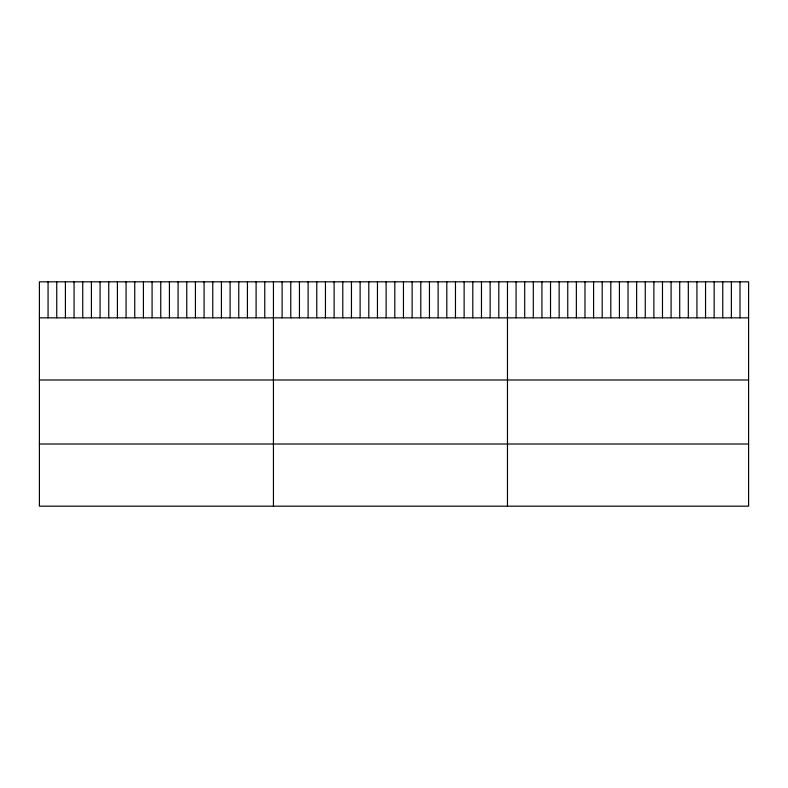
<?xml version="1.0" encoding="UTF-8"?>
<svg xmlns="http://www.w3.org/2000/svg" width="788" height="788" viewBox="0 0 788 788"><rect width="100%" height="100%" fill="white"/><g stroke="black" fill="none" stroke-linecap="round" stroke-linejoin="round"><path stroke-width="1.18" d="M748.6 317.84L748.6 506.172L39.4 506.172L39.4 281.828L748.6 281.828L748.6 317.84L39.4 317.84M39.4 379.983L748.6 379.983M39.4 444.018L748.6 444.018M739.991 281.828L739.991 317.84M731.372 281.828L731.372 317.84M722.763 281.828L722.763 317.84M714.155 281.828L714.155 317.84M705.546 281.828L705.546 317.84M696.927 281.828L696.927 317.84M688.318 281.828L688.318 317.84M679.709 281.828L679.709 317.84M671.09 281.828L671.09 317.84M662.481 281.828L662.481 317.84M653.873 281.828L653.873 317.84M645.264 281.828L645.264 317.84M636.645 281.828L636.645 317.84M628.036 281.828L628.036 317.84M619.427 281.828L619.427 317.84M610.808 281.828L610.808 317.84M602.199 281.828L602.199 317.84M593.591 281.828L593.591 317.84M584.982 281.828L584.982 317.84M576.363 281.828L576.363 317.84M567.754 281.828L567.754 317.84M559.145 281.828L559.145 317.84M550.526 281.828L550.526 317.84M541.917 281.828L541.917 317.84M533.309 281.828L533.309 317.84M524.7 281.828L524.7 317.84M516.081 281.828L516.081 317.84M507.472 281.828L507.472 506.172M498.804 281.828L498.804 317.84M490.136 281.828L490.136 317.84M481.468 281.828L481.468 317.84M472.8 281.828L472.8 317.84M464.132 281.828L464.132 317.84M455.464 281.828L455.464 317.84M446.796 281.828L446.796 317.84M438.128 281.828L438.128 317.84M429.46 281.828L429.46 317.84M420.792 281.828L420.792 317.84M412.124 281.828L412.124 317.84M403.456 281.828L403.456 317.84M394.788 281.828L394.788 317.84M386.12 281.828L386.12 317.84M377.452 281.828L377.452 317.84M368.784 281.828L368.784 317.84M360.116 281.828L360.116 317.84M351.448 281.828L351.448 317.84M342.78 281.828L342.78 317.84M334.112 281.828L334.112 317.84M325.444 281.828L325.444 317.84M316.776 281.828L316.776 317.84M308.108 281.828L308.108 317.84M299.44 281.828L299.44 317.84M290.772 281.828L290.772 317.84M282.104 281.828L282.104 317.84M273.436 281.828L273.436 506.172M264.768 281.828L264.768 317.84M256.1 281.828L256.1 317.84M247.432 281.828L247.432 317.84M238.764 281.828L238.764 317.84M230.096 281.828L230.096 317.84M221.428 281.828L221.428 317.84M212.76 281.828L212.76 317.84M204.092 281.828L204.092 317.84M195.424 281.828L195.424 317.84M186.756 281.828L186.756 317.84M178.088 281.828L178.088 317.84M169.42 281.828L169.42 317.84M160.752 281.828L160.752 317.84M152.084 281.828L152.084 317.84M143.416 281.828L143.416 317.84M134.748 281.828L134.748 317.84M126.08 281.828L126.08 317.84M117.412 281.828L117.412 317.84M108.744 281.828L108.744 317.84M100.076 281.828L100.076 317.84M91.408 281.828L91.408 317.84M82.74 281.828L82.74 317.84M74.072 281.828L74.072 317.84M65.404 281.828L65.404 317.84M56.736 281.828L56.736 317.84M48.068 281.828L48.068 317.84"/></g></svg>
